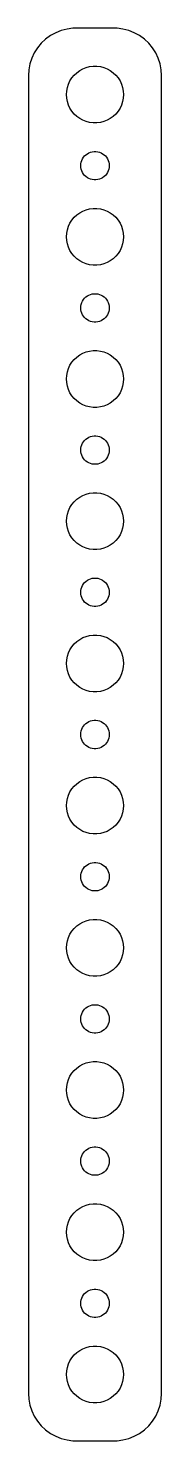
# Model space of a CAD drawing. Extents: x -7 to 7, y -74 to 74.
import ezdxf

# ---------------------------------------------------------------- set-up
doc = ezdxf.new("R2010")
doc.units = 0
doc.layers.get('0').update_dxf_attribs({"linetype": 'CONTINUOUS'})

msp = doc.modelspace()

# ---------------------------------------------------------------- linework, layer by layer
for points in [[(2, -74.4901), (2.31395, -74.4901), (2.93691, -74.4114), (3.54508, -74.2553), (4.1289, -74.0241), (4.67913, -73.7216), (5.18712, -73.3526), (5.64484, -72.9227), (6.04508, -72.4389), (6.38153, -71.9088), (6.64888, -71.3406), (6.84292, -70.7434), (6.96057, -70.1267), (7, -69.5), (7, 69.5), (6.96057, 70.1267), (6.84292, 70.7434), (6.64888, 71.3406), (6.38153, 71.9088), (6.04508, 72.4389), (5.64484, 72.9227), (5.18712, 73.3526), (4.67913, 73.7216), (4.1289, 74.0241), (3.54508, 74.2553), (2.93691, 74.4114), (2.31395, 74.4901), (2, 74.4901), (2, 74.497), (-2, 74.497), (-2, 74.4901), (-2.31395, 74.4901), (-2.93691, 74.4114), (-3.54508, 74.2553), (-4.1289, 74.0241), (-4.67913, 73.7216), (-5.18712, 73.3526), (-5.64484, 72.9227), (-6.04508, 72.4389), (-6.38153, 71.9088), (-6.64888, 71.3406), (-6.84292, 70.7434), (-6.96057, 70.1267), (-7, 69.5), (-7, -69.5), (-6.96057, -70.1267), (-6.84292, -70.7434), (-6.64888, -71.3406), (-6.38153, -71.9088), (-6.04508, -72.4389), (-5.64484, -72.9227), (-5.18712, -73.3526), (-4.67913, -73.7216), (-4.1289, -74.0241), (-3.54508, -74.2553), (-2.93691, -74.4114), (-2.31395, -74.4901), (-2, -74.4901), (-2, -74.497), (2, -74.497)], [(-0.188372, 64.5059), (-0.562144, 64.5531), (-0.927051, 64.6468), (-1.27734, 64.7855), (-1.60748, 64.967), (-1.91227, 65.1885), (-2.18691, 65.4464), (-2.42705, 65.7366), (-2.62892, 66.0547), (-2.78933, 66.3956), (-2.90575, 66.7539), (-2.97634, 67.124), (-3, 67.5), (-2.97634, 67.876), (-2.90575, 68.2461), (-2.78933, 68.6044), (-2.62892, 68.9453), (-2.42705, 69.2634), (-2.18691, 69.5536), (-1.91227, 69.8115), (-1.60748, 70.033), (-1.27734, 70.2145), (-0.927051, 70.3532), (-0.562144, 70.4469), (-0.188372, 70.4941), (0.188372, 70.4941), (0.562144, 70.4469), (0.927051, 70.3532), (1.27734, 70.2145), (1.60748, 70.033), (1.91227, 69.8115), (2.18691, 69.5536), (2.42705, 69.2634), (2.62892, 68.9453), (2.78933, 68.6044), (2.90575, 68.2461), (2.97634, 67.876), (3, 67.5), (2.97634, 67.124), (2.90575, 66.7539), (2.78933, 66.3956), (2.62892, 66.0547), (2.42705, 65.7366), (2.18691, 65.4464), (1.91227, 65.1885), (1.60748, 64.967), (1.27734, 64.7855), (0.927051, 64.6468), (0.562144, 64.5531), (0.188372, 64.5059)], [(-0.094186, 58.503), (-0.281072, 58.5266), (-0.463525, 58.5734), (-0.638669, 58.6428), (-0.80374, 58.7335), (-0.956136, 58.8442), (-1.09345, 58.9732), (-1.21353, 59.1183), (-1.31446, 59.2774), (-1.39466, 59.4478), (-1.45287, 59.627), (-1.48817, 59.812), (-1.5, 60), (-1.48817, 60.188), (-1.45287, 60.373), (-1.39466, 60.5522), (-1.31446, 60.7226), (-1.21353, 60.8817), (-1.09345, 61.0268), (-0.956136, 61.1558), (-0.80374, 61.2665), (-0.638669, 61.3572), (-0.463525, 61.4266), (-0.281072, 61.4734), (-0.094186, 61.497), (0.094186, 61.497), (0.281072, 61.4734), (0.463525, 61.4266), (0.638669, 61.3572), (0.80374, 61.2665), (0.956136, 61.1558), (1.09345, 61.0268), (1.21353, 60.8817), (1.31446, 60.7226), (1.39466, 60.5522), (1.45287, 60.373), (1.48817, 60.188), (1.5, 60), (1.48817, 59.812), (1.45287, 59.627), (1.39466, 59.4478), (1.31446, 59.2774), (1.21353, 59.1183), (1.09345, 58.9732), (0.956136, 58.8442), (0.80374, 58.7335), (0.638669, 58.6428), (0.463525, 58.5734), (0.281072, 58.5266), (0.094186, 58.503)], [(-0.188372, 49.5059), (-0.562144, 49.5531), (-0.927051, 49.6468), (-1.27734, 49.7855), (-1.60748, 49.967), (-1.91227, 50.1885), (-2.18691, 50.4464), (-2.42705, 50.7366), (-2.62892, 51.0547), (-2.78933, 51.3956), (-2.90575, 51.7539), (-2.97634, 52.124), (-3, 52.5), (-2.97634, 52.876), (-2.90575, 53.2461), (-2.78933, 53.6044), (-2.62892, 53.9453), (-2.42705, 54.2634), (-2.18691, 54.5536), (-1.91227, 54.8115), (-1.60748, 55.033), (-1.27734, 55.2145), (-0.927051, 55.3532), (-0.562144, 55.4469), (-0.188372, 55.4941), (0.188372, 55.4941), (0.562144, 55.4469), (0.927051, 55.3532), (1.27734, 55.2145), (1.60748, 55.033), (1.91227, 54.8115), (2.18691, 54.5536), (2.42705, 54.2634), (2.62892, 53.9453), (2.78933, 53.6044), (2.90575, 53.2461), (2.97634, 52.876), (3, 52.5), (2.97634, 52.124), (2.90575, 51.7539), (2.78933, 51.3956), (2.62892, 51.0547), (2.42705, 50.7366), (2.18691, 50.4464), (1.91227, 50.1885), (1.60748, 49.967), (1.27734, 49.7855), (0.927051, 49.6468), (0.562144, 49.5531), (0.188372, 49.5059)], [(-0.094186, 43.503), (-0.281072, 43.5266), (-0.463525, 43.5734), (-0.638669, 43.6428), (-0.80374, 43.7335), (-0.956136, 43.8442), (-1.09345, 43.9732), (-1.21353, 44.1183), (-1.31446, 44.2774), (-1.39466, 44.4478), (-1.45287, 44.627), (-1.48817, 44.812), (-1.5, 45), (-1.48817, 45.188), (-1.45287, 45.373), (-1.39466, 45.5522), (-1.31446, 45.7226), (-1.21353, 45.8817), (-1.09345, 46.0268), (-0.956136, 46.1558), (-0.80374, 46.2665), (-0.638669, 46.3572), (-0.463525, 46.4266), (-0.281072, 46.4734), (-0.094186, 46.497), (0.094186, 46.497), (0.281072, 46.4734), (0.463525, 46.4266), (0.638669, 46.3572), (0.80374, 46.2665), (0.956136, 46.1558), (1.09345, 46.0268), (1.21353, 45.8817), (1.31446, 45.7226), (1.39466, 45.5522), (1.45287, 45.373), (1.48817, 45.188), (1.5, 45), (1.48817, 44.812), (1.45287, 44.627), (1.39466, 44.4478), (1.31446, 44.2774), (1.21353, 44.1183), (1.09345, 43.9732), (0.956136, 43.8442), (0.80374, 43.7335), (0.638669, 43.6428), (0.463525, 43.5734), (0.281072, 43.5266), (0.094186, 43.503)], [(-0.188372, 34.5059), (-0.562144, 34.5531), (-0.927051, 34.6468), (-1.27734, 34.7855), (-1.60748, 34.967), (-1.91227, 35.1885), (-2.18691, 35.4464), (-2.42705, 35.7366), (-2.62892, 36.0547), (-2.78933, 36.3956), (-2.90575, 36.7539), (-2.97634, 37.124), (-3, 37.5), (-2.97634, 37.876), (-2.90575, 38.2461), (-2.78933, 38.6044), (-2.62892, 38.9453), (-2.42705, 39.2634), (-2.18691, 39.5536), (-1.91227, 39.8115), (-1.60748, 40.033), (-1.27734, 40.2145), (-0.927051, 40.3532), (-0.562144, 40.4469), (-0.188372, 40.4941), (0.188372, 40.4941), (0.562144, 40.4469), (0.927051, 40.3532), (1.27734, 40.2145), (1.60748, 40.033), (1.91227, 39.8115), (2.18691, 39.5536), (2.42705, 39.2634), (2.62892, 38.9453), (2.78933, 38.6044), (2.90575, 38.2461), (2.97634, 37.876), (3, 37.5), (2.97634, 37.124), (2.90575, 36.7539), (2.78933, 36.3956), (2.62892, 36.0547), (2.42705, 35.7366), (2.18691, 35.4464), (1.91227, 35.1885), (1.60748, 34.967), (1.27734, 34.7855), (0.927051, 34.6468), (0.562144, 34.5531), (0.188372, 34.5059)], [(-0.094186, 28.503), (-0.281072, 28.5266), (-0.463525, 28.5734), (-0.638669, 28.6428), (-0.80374, 28.7335), (-0.956136, 28.8442), (-1.09345, 28.9732), (-1.21353, 29.1183), (-1.31446, 29.2774), (-1.39466, 29.4478), (-1.45287, 29.627), (-1.48817, 29.812), (-1.5, 30), (-1.48817, 30.188), (-1.45287, 30.373), (-1.39466, 30.5522), (-1.31446, 30.7226), (-1.21353, 30.8817), (-1.09345, 31.0268), (-0.956136, 31.1558), (-0.80374, 31.2665), (-0.638669, 31.3572), (-0.463525, 31.4266), (-0.281072, 31.4734), (-0.094186, 31.497), (0.094186, 31.497), (0.281072, 31.4734), (0.463525, 31.4266), (0.638669, 31.3572), (0.80374, 31.2665), (0.956136, 31.1558), (1.09345, 31.0268), (1.21353, 30.8817), (1.31446, 30.7226), (1.39466, 30.5522), (1.45287, 30.373), (1.48817, 30.188), (1.5, 30), (1.48817, 29.812), (1.45287, 29.627), (1.39466, 29.4478), (1.31446, 29.2774), (1.21353, 29.1183), (1.09345, 28.9732), (0.956136, 28.8442), (0.80374, 28.7335), (0.638669, 28.6428), (0.463525, 28.5734), (0.281072, 28.5266), (0.094186, 28.503)], [(-0.188372, 19.5059), (-0.562144, 19.5531), (-0.927051, 19.6468), (-1.27734, 19.7855), (-1.60748, 19.967), (-1.91227, 20.1885), (-2.18691, 20.4464), (-2.42705, 20.7366), (-2.62892, 21.0547), (-2.78933, 21.3956), (-2.90575, 21.7539), (-2.97634, 22.124), (-3, 22.5), (-2.97634, 22.876), (-2.90575, 23.2461), (-2.78933, 23.6044), (-2.62892, 23.9453), (-2.42705, 24.2634), (-2.18691, 24.5536), (-1.91227, 24.8115), (-1.60748, 25.033), (-1.27734, 25.2145), (-0.927051, 25.3532), (-0.562144, 25.4469), (-0.188372, 25.4941), (0.188372, 25.4941), (0.562144, 25.4469), (0.927051, 25.3532), (1.27734, 25.2145), (1.60748, 25.033), (1.91227, 24.8115), (2.18691, 24.5536), (2.42705, 24.2634), (2.62892, 23.9453), (2.78933, 23.6044), (2.90575, 23.2461), (2.97634, 22.876), (3, 22.5), (2.97634, 22.124), (2.90575, 21.7539), (2.78933, 21.3956), (2.62892, 21.0547), (2.42705, 20.7366), (2.18691, 20.4464), (1.91227, 20.1885), (1.60748, 19.967), (1.27734, 19.7855), (0.927051, 19.6468), (0.562144, 19.5531), (0.188372, 19.5059)], [(-0.094186, 13.503), (-0.281072, 13.5266), (-0.463525, 13.5734), (-0.638669, 13.6428), (-0.80374, 13.7335), (-0.956136, 13.8442), (-1.09345, 13.9732), (-1.21353, 14.1183), (-1.31446, 14.2774), (-1.39466, 14.4478), (-1.45287, 14.627), (-1.48817, 14.812), (-1.5, 15), (-1.48817, 15.188), (-1.45287, 15.373), (-1.39466, 15.5522), (-1.31446, 15.7226), (-1.21353, 15.8817), (-1.09345, 16.0268), (-0.956136, 16.1558), (-0.80374, 16.2665), (-0.638669, 16.3572), (-0.463525, 16.4266), (-0.281072, 16.4734), (-0.094186, 16.497), (0.094186, 16.497), (0.281072, 16.4734), (0.463525, 16.4266), (0.638669, 16.3572), (0.80374, 16.2665), (0.956136, 16.1558), (1.09345, 16.0268), (1.21353, 15.8817), (1.31446, 15.7226), (1.39466, 15.5522), (1.45287, 15.373), (1.48817, 15.188), (1.5, 15), (1.48817, 14.812), (1.45287, 14.627), (1.39466, 14.4478), (1.31446, 14.2774), (1.21353, 14.1183), (1.09345, 13.9732), (0.956136, 13.8442), (0.80374, 13.7335), (0.638669, 13.6428), (0.463525, 13.5734), (0.281072, 13.5266), (0.094186, 13.503)], [(-0.188372, 4.50592), (-0.562144, 4.55314), (-0.927051, 4.64683), (-1.27734, 4.78552), (-1.60748, 4.96702), (-1.91227, 5.18846), (-2.18691, 5.44636), (-2.42705, 5.73664), (-2.62892, 6.05474), (-2.78933, 6.39563), (-2.90575, 6.75393), (-2.97634, 7.124), (-3, 7.5), (-2.97634, 7.876), (-2.90575, 8.24607), (-2.78933, 8.60437), (-2.62892, 8.94526), (-2.42705, 9.26336), (-2.18691, 9.55364), (-1.91227, 9.81154), (-1.60748, 10.033), (-1.27734, 10.2145), (-0.927051, 10.3532), (-0.562144, 10.4469), (-0.188372, 10.4941), (0.188372, 10.4941), (0.562144, 10.4469), (0.927051, 10.3532), (1.27734, 10.2145), (1.60748, 10.033), (1.91227, 9.81154), (2.18691, 9.55364), (2.42705, 9.26336), (2.62892, 8.94526), (2.78933, 8.60437), (2.90575, 8.24607), (2.97634, 7.876), (3, 7.5), (2.97634, 7.124), (2.90575, 6.75393), (2.78933, 6.39563), (2.62892, 6.05474), (2.42705, 5.73664), (2.18691, 5.44636), (1.91227, 5.18846), (1.60748, 4.96702), (1.27734, 4.78552), (0.927051, 4.64683), (0.562144, 4.55314), (0.188372, 4.50592)], [(-0.094186, -1.49704), (-0.281072, -1.47343), (-0.463525, -1.42658), (-0.638669, -1.35724), (-0.80374, -1.26649), (-0.956136, -1.15577), (-1.09345, -1.02682), (-1.21353, -0.881678), (-1.31446, -0.722631), (-1.39466, -0.552187), (-1.45287, -0.373035), (-1.48817, -0.188), (-1.5, 0), (-1.48817, 0.188), (-1.45287, 0.373035), (-1.39466, 0.552187), (-1.31446, 0.722631), (-1.21353, 0.881678), (-1.09345, 1.02682), (-0.956136, 1.15577), (-0.80374, 1.26649), (-0.638669, 1.35724), (-0.463525, 1.42658), (-0.281072, 1.47343), (-0.094186, 1.49704), (0.094186, 1.49704), (0.281072, 1.47343), (0.463525, 1.42658), (0.638669, 1.35724), (0.80374, 1.26649), (0.956136, 1.15577), (1.09345, 1.02682), (1.21353, 0.881678), (1.31446, 0.722631), (1.39466, 0.552187), (1.45287, 0.373035), (1.48817, 0.188), (1.5, 0), (1.48817, -0.188), (1.45287, -0.373035), (1.39466, -0.552187), (1.31446, -0.722631), (1.21353, -0.881678), (1.09345, -1.02682), (0.956136, -1.15577), (0.80374, -1.26649), (0.638669, -1.35724), (0.463525, -1.42658), (0.281072, -1.47343), (0.094186, -1.49704)], [(-0.188372, -10.4941), (-0.562144, -10.4469), (-0.927051, -10.3532), (-1.27734, -10.2145), (-1.60748, -10.033), (-1.91227, -9.81154), (-2.18691, -9.55364), (-2.42705, -9.26336), (-2.62892, -8.94526), (-2.78933, -8.60437), (-2.90575, -8.24607), (-2.97634, -7.876), (-3, -7.5), (-2.97634, -7.124), (-2.90575, -6.75393), (-2.78933, -6.39563), (-2.62892, -6.05474), (-2.42705, -5.73664), (-2.18691, -5.44636), (-1.91227, -5.18846), (-1.60748, -4.96702), (-1.27734, -4.78552), (-0.927051, -4.64683), (-0.562144, -4.55314), (-0.188372, -4.50592), (0.188372, -4.50592), (0.562144, -4.55314), (0.927051, -4.64683), (1.27734, -4.78552), (1.60748, -4.96702), (1.91227, -5.18846), (2.18691, -5.44636), (2.42705, -5.73664), (2.62892, -6.05474), (2.78933, -6.39563), (2.90575, -6.75393), (2.97634, -7.124), (3, -7.5), (2.97634, -7.876), (2.90575, -8.24607), (2.78933, -8.60437), (2.62892, -8.94526), (2.42705, -9.26336), (2.18691, -9.55364), (1.91227, -9.81154), (1.60748, -10.033), (1.27734, -10.2145), (0.927051, -10.3532), (0.562144, -10.4469), (0.188372, -10.4941)], [(-0.094186, -16.497), (-0.281072, -16.4734), (-0.463525, -16.4266), (-0.638669, -16.3572), (-0.80374, -16.2665), (-0.956136, -16.1558), (-1.09345, -16.0268), (-1.21353, -15.8817), (-1.31446, -15.7226), (-1.39466, -15.5522), (-1.45287, -15.373), (-1.48817, -15.188), (-1.5, -15), (-1.48817, -14.812), (-1.45287, -14.627), (-1.39466, -14.4478), (-1.31446, -14.2774), (-1.21353, -14.1183), (-1.09345, -13.9732), (-0.956136, -13.8442), (-0.80374, -13.7335), (-0.638669, -13.6428), (-0.463525, -13.5734), (-0.281072, -13.5266), (-0.094186, -13.503), (0.094186, -13.503), (0.281072, -13.5266), (0.463525, -13.5734), (0.638669, -13.6428), (0.80374, -13.7335), (0.956136, -13.8442), (1.09345, -13.9732), (1.21353, -14.1183), (1.31446, -14.2774), (1.39466, -14.4478), (1.45287, -14.627), (1.48817, -14.812), (1.5, -15), (1.48817, -15.188), (1.45287, -15.373), (1.39466, -15.5522), (1.31446, -15.7226), (1.21353, -15.8817), (1.09345, -16.0268), (0.956136, -16.1558), (0.80374, -16.2665), (0.638669, -16.3572), (0.463525, -16.4266), (0.281072, -16.4734), (0.094186, -16.497)], [(-0.188372, -25.4941), (-0.562144, -25.4469), (-0.927051, -25.3532), (-1.27734, -25.2145), (-1.60748, -25.033), (-1.91227, -24.8115), (-2.18691, -24.5536), (-2.42705, -24.2634), (-2.62892, -23.9453), (-2.78933, -23.6044), (-2.90575, -23.2461), (-2.97634, -22.876), (-3, -22.5), (-2.97634, -22.124), (-2.90575, -21.7539), (-2.78933, -21.3956), (-2.62892, -21.0547), (-2.42705, -20.7366), (-2.18691, -20.4464), (-1.91227, -20.1885), (-1.60748, -19.967), (-1.27734, -19.7855), (-0.927051, -19.6468), (-0.562144, -19.5531), (-0.188372, -19.5059), (0.188372, -19.5059), (0.562144, -19.5531), (0.927051, -19.6468), (1.27734, -19.7855), (1.60748, -19.967), (1.91227, -20.1885), (2.18691, -20.4464), (2.42705, -20.7366), (2.62892, -21.0547), (2.78933, -21.3956), (2.90575, -21.7539), (2.97634, -22.124), (3, -22.5), (2.97634, -22.876), (2.90575, -23.2461), (2.78933, -23.6044), (2.62892, -23.9453), (2.42705, -24.2634), (2.18691, -24.5536), (1.91227, -24.8115), (1.60748, -25.033), (1.27734, -25.2145), (0.927051, -25.3532), (0.562144, -25.4469), (0.188372, -25.4941)], [(-0.094186, -31.497), (-0.281072, -31.4734), (-0.463525, -31.4266), (-0.638669, -31.3572), (-0.80374, -31.2665), (-0.956136, -31.1558), (-1.09345, -31.0268), (-1.21353, -30.8817), (-1.31446, -30.7226), (-1.39466, -30.5522), (-1.45287, -30.373), (-1.48817, -30.188), (-1.5, -30), (-1.48817, -29.812), (-1.45287, -29.627), (-1.39466, -29.4478), (-1.31446, -29.2774), (-1.21353, -29.1183), (-1.09345, -28.9732), (-0.956136, -28.8442), (-0.80374, -28.7335), (-0.638669, -28.6428), (-0.463525, -28.5734), (-0.281072, -28.5266), (-0.094186, -28.503), (0.094186, -28.503), (0.281072, -28.5266), (0.463525, -28.5734), (0.638669, -28.6428), (0.80374, -28.7335), (0.956136, -28.8442), (1.09345, -28.9732), (1.21353, -29.1183), (1.31446, -29.2774), (1.39466, -29.4478), (1.45287, -29.627), (1.48817, -29.812), (1.5, -30), (1.48817, -30.188), (1.45287, -30.373), (1.39466, -30.5522), (1.31446, -30.7226), (1.21353, -30.8817), (1.09345, -31.0268), (0.956136, -31.1558), (0.80374, -31.2665), (0.638669, -31.3572), (0.463525, -31.4266), (0.281072, -31.4734), (0.094186, -31.497)], [(-0.188372, -40.4941), (-0.562144, -40.4469), (-0.927051, -40.3532), (-1.27734, -40.2145), (-1.60748, -40.033), (-1.91227, -39.8115), (-2.18691, -39.5536), (-2.42705, -39.2634), (-2.62892, -38.9453), (-2.78933, -38.6044), (-2.90575, -38.2461), (-2.97634, -37.876), (-3, -37.5), (-2.97634, -37.124), (-2.90575, -36.7539), (-2.78933, -36.3956), (-2.62892, -36.0547), (-2.42705, -35.7366), (-2.18691, -35.4464), (-1.91227, -35.1885), (-1.60748, -34.967), (-1.27734, -34.7855), (-0.927051, -34.6468), (-0.562144, -34.5531), (-0.188372, -34.5059), (0.188372, -34.5059), (0.562144, -34.5531), (0.927051, -34.6468), (1.27734, -34.7855), (1.60748, -34.967), (1.91227, -35.1885), (2.18691, -35.4464), (2.42705, -35.7366), (2.62892, -36.0547), (2.78933, -36.3956), (2.90575, -36.7539), (2.97634, -37.124), (3, -37.5), (2.97634, -37.876), (2.90575, -38.2461), (2.78933, -38.6044), (2.62892, -38.9453), (2.42705, -39.2634), (2.18691, -39.5536), (1.91227, -39.8115), (1.60748, -40.033), (1.27734, -40.2145), (0.927051, -40.3532), (0.562144, -40.4469), (0.188372, -40.4941)], [(-0.094186, -46.497), (-0.281072, -46.4734), (-0.463525, -46.4266), (-0.638669, -46.3572), (-0.80374, -46.2665), (-0.956136, -46.1558), (-1.09345, -46.0268), (-1.21353, -45.8817), (-1.31446, -45.7226), (-1.39466, -45.5522), (-1.45287, -45.373), (-1.48817, -45.188), (-1.5, -45), (-1.48817, -44.812), (-1.45287, -44.627), (-1.39466, -44.4478), (-1.31446, -44.2774), (-1.21353, -44.1183), (-1.09345, -43.9732), (-0.956136, -43.8442), (-0.80374, -43.7335), (-0.638669, -43.6428), (-0.463525, -43.5734), (-0.281072, -43.5266), (-0.094186, -43.503), (0.094186, -43.503), (0.281072, -43.5266), (0.463525, -43.5734), (0.638669, -43.6428), (0.80374, -43.7335), (0.956136, -43.8442), (1.09345, -43.9732), (1.21353, -44.1183), (1.31446, -44.2774), (1.39466, -44.4478), (1.45287, -44.627), (1.48817, -44.812), (1.5, -45), (1.48817, -45.188), (1.45287, -45.373), (1.39466, -45.5522), (1.31446, -45.7226), (1.21353, -45.8817), (1.09345, -46.0268), (0.956136, -46.1558), (0.80374, -46.2665), (0.638669, -46.3572), (0.463525, -46.4266), (0.281072, -46.4734), (0.094186, -46.497)], [(-0.188372, -55.4941), (-0.562144, -55.4469), (-0.927051, -55.3532), (-1.27734, -55.2145), (-1.60748, -55.033), (-1.91227, -54.8115), (-2.18691, -54.5536), (-2.42705, -54.2634), (-2.62892, -53.9453), (-2.78933, -53.6044), (-2.90575, -53.2461), (-2.97634, -52.876), (-3, -52.5), (-2.97634, -52.124), (-2.90575, -51.7539), (-2.78933, -51.3956), (-2.62892, -51.0547), (-2.42705, -50.7366), (-2.18691, -50.4464), (-1.91227, -50.1885), (-1.60748, -49.967), (-1.27734, -49.7855), (-0.927051, -49.6468), (-0.562144, -49.5531), (-0.188372, -49.5059), (0.188372, -49.5059), (0.562144, -49.5531), (0.927051, -49.6468), (1.27734, -49.7855), (1.60748, -49.967), (1.91227, -50.1885), (2.18691, -50.4464), (2.42705, -50.7366), (2.62892, -51.0547), (2.78933, -51.3956), (2.90575, -51.7539), (2.97634, -52.124), (3, -52.5), (2.97634, -52.876), (2.90575, -53.2461), (2.78933, -53.6044), (2.62892, -53.9453), (2.42705, -54.2634), (2.18691, -54.5536), (1.91227, -54.8115), (1.60748, -55.033), (1.27734, -55.2145), (0.927051, -55.3532), (0.562144, -55.4469), (0.188372, -55.4941)], [(-0.094186, -61.497), (-0.281072, -61.4734), (-0.463525, -61.4266), (-0.638669, -61.3572), (-0.80374, -61.2665), (-0.956136, -61.1558), (-1.09345, -61.0268), (-1.21353, -60.8817), (-1.31446, -60.7226), (-1.39466, -60.5522), (-1.45287, -60.373), (-1.48817, -60.188), (-1.5, -60), (-1.48817, -59.812), (-1.45287, -59.627), (-1.39466, -59.4478), (-1.31446, -59.2774), (-1.21353, -59.1183), (-1.09345, -58.9732), (-0.956136, -58.8442), (-0.80374, -58.7335), (-0.638669, -58.6428), (-0.463525, -58.5734), (-0.281072, -58.5266), (-0.094186, -58.503), (0.094186, -58.503), (0.281072, -58.5266), (0.463525, -58.5734), (0.638669, -58.6428), (0.80374, -58.7335), (0.956136, -58.8442), (1.09345, -58.9732), (1.21353, -59.1183), (1.31446, -59.2774), (1.39466, -59.4478), (1.45287, -59.627), (1.48817, -59.812), (1.5, -60), (1.48817, -60.188), (1.45287, -60.373), (1.39466, -60.5522), (1.31446, -60.7226), (1.21353, -60.8817), (1.09345, -61.0268), (0.956136, -61.1558), (0.80374, -61.2665), (0.638669, -61.3572), (0.463525, -61.4266), (0.281072, -61.4734), (0.094186, -61.497)], [(-0.188372, -70.4941), (-0.562144, -70.4469), (-0.927051, -70.3532), (-1.27734, -70.2145), (-1.60748, -70.033), (-1.91227, -69.8115), (-2.18691, -69.5536), (-2.42705, -69.2634), (-2.62892, -68.9453), (-2.78933, -68.6044), (-2.90575, -68.2461), (-2.97634, -67.876), (-3, -67.5), (-2.97634, -67.124), (-2.90575, -66.7539), (-2.78933, -66.3956), (-2.62892, -66.0547), (-2.42705, -65.7366), (-2.18691, -65.4464), (-1.91227, -65.1885), (-1.60748, -64.967), (-1.27734, -64.7855), (-0.927051, -64.6468), (-0.562144, -64.5531), (-0.188372, -64.5059), (0.188372, -64.5059), (0.562144, -64.5531), (0.927051, -64.6468), (1.27734, -64.7855), (1.60748, -64.967), (1.91227, -65.1885), (2.18691, -65.4464), (2.42705, -65.7366), (2.62892, -66.0547), (2.78933, -66.3956), (2.90575, -66.7539), (2.97634, -67.124), (3, -67.5), (2.97634, -67.876), (2.90575, -68.2461), (2.78933, -68.6044), (2.62892, -68.9453), (2.42705, -69.2634), (2.18691, -69.5536), (1.91227, -69.8115), (1.60748, -70.033), (1.27734, -70.2145), (0.927051, -70.3532), (0.562144, -70.4469), (0.188372, -70.4941)]]:
    msp.add_lwpolyline(points, close=True)

doc.saveas('drawing.dxf')
